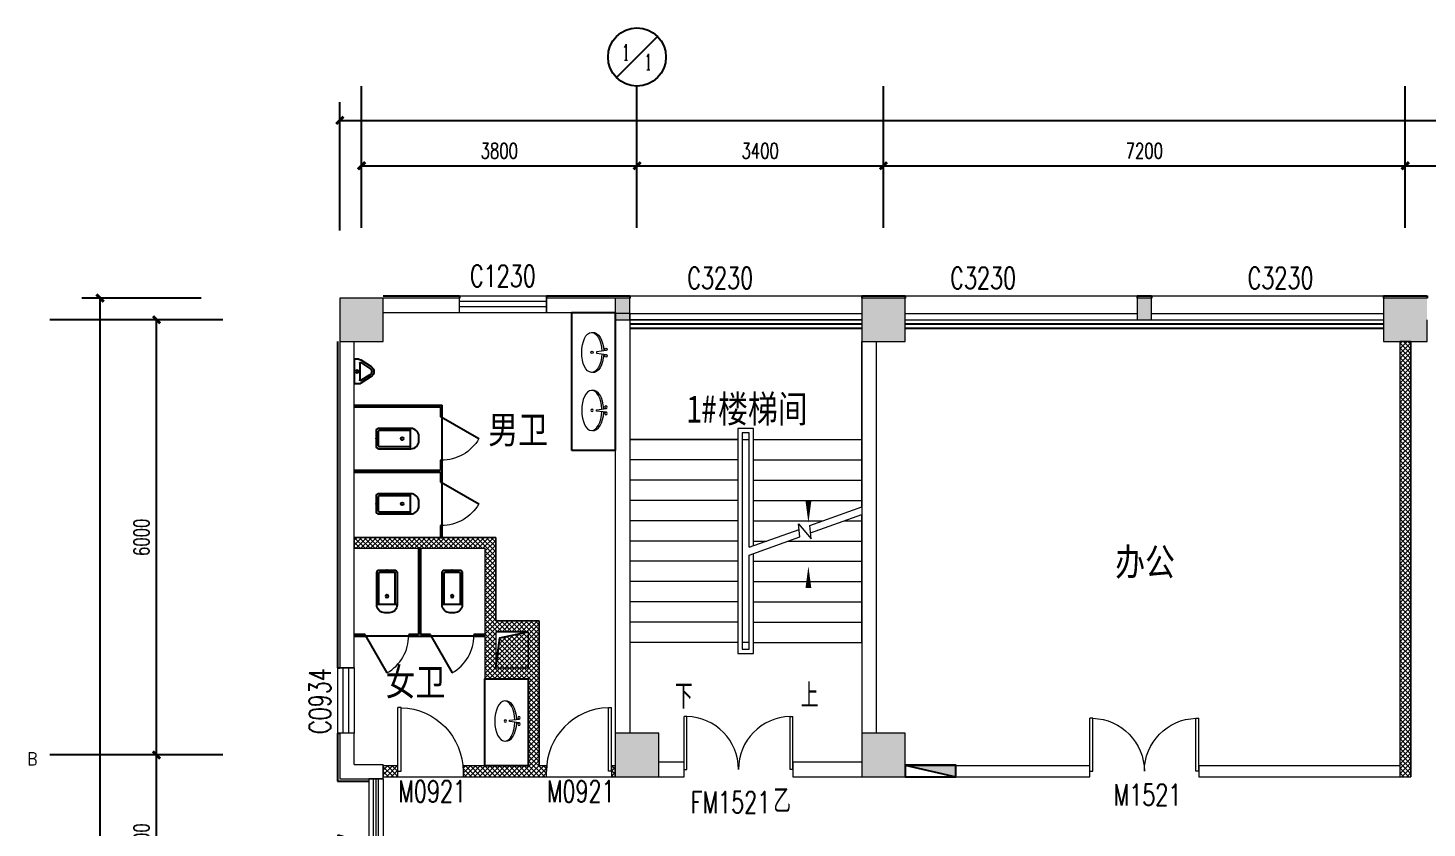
# Model space of a CAD drawing. Header units: millimetres. Extents: x 164760 to 3716174, y -1766400 to 11969.
# Drawn here: x 3476877 to 3496180, y -1562669 to -1551639 of the extents above; entities that cross this region are included whole.
import ezdxf
from ezdxf.enums import TextEntityAlignment as Align

# ---------------------------------------------------------------- set-up
doc = ezdxf.new("R2010")
doc.units = ezdxf.units.MM
doc.header["$LTSCALE"] = 1000
doc.layers.get('0').update_dxf_attribs({"color": 253, "linetype": 'CONTINUOUS'})
doc.layers.get('Defpoints').update_dxf_attribs({"color": 250, "linetype": 'CONTINUOUS', "lineweight": 0})
for name, color, linetype in [('3', 253, 'CONTINUOUS'), ('AXIS', 253, 'CONTINUOUS'), ('AXIS_TEXT', 253, 'CONTINUOUS'), ('DIM_SYMB', 253, 'CONTINUOUS'), ('LATRINE', 253, 'CONTINUOUS'), ('LVTRY', 253, 'CONTINUOUS'), ('PUB_TEXT', 253, 'CONTINUOUS'), ('SURFACE', 253, 'CONTINUOUS'), ('w-消火栓', 253, 'CONTINUOUS'), ('WINDOW_TEXT', 253, 'CONTINUOUS'), ('家具', 253, 'CONTINUOUS')]:
    doc.layers.add(name, color=color, linetype=linetype)
for name, color, linetype, lineweight in [('COLUMN', 253, 'CONTINUOUS', 0), ('FF-FIXT【洁具】', 253, 'CONTINUOUS', 0), ('PUB_HATCH', 253, 'CONTINUOUS', 0), ('RC-Modelling【天花造型】', 253, 'CONTINUOUS', 0), ('STAIR', 253, 'CONTINUOUS', 0), ('WALL', 253, 'CONTINUOUS', 0), ('Wall【墙体】', 253, 'CONTINUOUS', 0), ('WINDOW', 253, 'CONTINUOUS', 0)]:
    doc.layers.add(name, color=color, linetype=linetype, lineweight=lineweight)
doc.styles.add('_TCH_AXIS', font='COMPLEX', dxfattribs={"bigfont": 'GBCBIG'})
doc.styles.add('_TCH_DIM', font='SIMPLEX', dxfattribs={"bigfont": 'GBCBIG'})
doc.styles.add('_TCH_DIM_T3', font='SIMPLEX', dxfattribs={"width": 0.705882, "bigfont": 'GBCBIG'})
doc.styles.add('_TCH_WINDOW', font='SIMPLEX', dxfattribs={"bigfont": 'GBCBIG'})
doc.styles.get("Standard").update_dxf_attribs({"font": 'GBENOR', "bigfont": 'GBCBIG'})
doc.styles.add('宋体', font='', dxfattribs={"width": 0.7})
doc.styles.get('宋体').set_extended_font_data('SimSun')
doc.dimstyles.new('_TCH_ARCH&&100', dxfattribs={"dimtxt": 212.5, "dimasz": 100, "dimexe": 250, "dimexo": 300, "dimgap": 100, "dimtad": 1, "dimdec": 0, "dimzin": 0, "dimdsep": 46, "dimtxsty": '_TCH_DIM_T3', "dimblk": 'ARCHTICK', "dimcen": 0.09, "dimclrt": 7, "dimazin": 2, "dimtfac": 1, "dimtdec": 0, "dimtix": 1, "dimtmove": 2, "dimatfit": 3, "dimtolj": 1, "dimtzin": 0, "dimarcsym": 0})

# ---------------------------------------------------------------- blocks, each defined once
blk = doc.blocks.new('A$C4D690477')
at = {"layer": 'FF-FIXT【洁具】', "color": 252}
for p, q in [((344, 302), (205, 285)), ((205, 285), (205, 267)), ((205, 267), (344, 249))]:
    blk.add_line(p, q, dxfattribs=at)
at = {"layer": 'FF-FIXT【洁具】', "color": 251}
blk.add_circle((145, 277), 16, dxfattribs=at)
at = {"layer": 'FF-FIXT【洁具】', "color": 252}
for centre in [(335, 320), (335, 231)]:
    blk.add_circle(centre, 17.9, dxfattribs=at)
at = {"layer": 'FF-FIXT【洁具】', "color": 181, "extrusion": (0, 0, -1)}
for centre, ratio, start_param, end_param in [((139, 277), 0.5, 4.782885, 10.934222), ((158, 277), 0.531076, 3.076239, 4.638107), ((158, 277), 0.531076, 4.795815, 6.348539)]:
    blk.add_ellipse(centre, major_axis=(0, -277), ratio=ratio, start_param=start_param, end_param=end_param, dxfattribs=at)
blk = doc.blocks.new('$lvtry$00000007')
for p, q in [((-170, 0, 0), (170, 0, 0)), ((-170, -61, 0), (-170, 0, 0)), ((-162, -88, 0), (-69, -231, 0)), ((-124, -91, 0), (-43, -216, 0)), ((-116, -76, 0), (116, -76, 0)), ((43, -216, 0), (124, -91, 0)), ((69, -231, 0), (162, -88, 0)), ((170, -61, 0), (170, 0, 0))]:
    blk.add_line(p, q)
blk.add_circle((0, -38, 0), 17.7)
for centre, radius, start, end in [((-120, -61, 0), 50, 180, 213.0863), ((-116, -86, 0), 10, 90, 213.0863), ((116, -86, 0), 10, 326.9137, 90), ((120, -61, 0), 50, 326.9137, 0), ((0, -191, 0), 80, 210, 330), ((0, -191, 0), 50, 210, 330)]:
    blk.add_arc(centre, radius, start, end)
blk = doc.blocks.new('$QC001_5')
blk.add_line((-325, 200), (325, 0))
blk.add_lwpolyline([(325, 0), (325, 200), (-325, 200), (-325, 0)], close=True)
blk.add_solid([(-325, 200), (325, 200), (-325, 200), (325, 0)])
at = {"flags": 1}
for tag in ['UNIT', 'WHAT', 'SPEC']:
    blk.add_attdef(tag, (0, 0), '', height=0.001, dxfattribs=at)
blk = doc.blocks.new('$DorLib2D$00000001')
for p, q in [((0.45, 0.975), (0.5, 0.975)), ((0.45, 0), (0.45, 0.975)), ((0.5, 0), (0.5, 0.975)), ((0.5, 0), (0.45, 0))]:
    blk.add_line(p, q)
at = {"lineweight": 13}
blk.add_arc((0.475, 0), 0.975, 91.4693, 180, dxfattribs=at)
blk = doc.blocks.new('$lvtry$00000200')
for p, q in [((-140, -40, 0), (-140, -480, 0)), ((-110, -40, 0), (-110, -470, 0)), ((100, 0, 0), (-100, 0, 0)), ((100, -30, 0), (-100, -30, 0)), ((110, -470, 0), (110, -40, 0)), ((140, -480, 0), (140, -40, 0)), ((140, -470, 0), (-140, -470, 0)), ((-30, -590, 0), (30, -590, 0))]:
    blk.add_line(p, q)
blk.add_circle((0, -359, 0), 20)
for centre, radius, start, end in [((-100, -40, 0), 40, 90, 180), ((-100, -40, 0), 10, 90, 180), ((100, -40, 0), 40, 0, 90), ((100, -40, 0), 10, 0, 90), ((-30, -480, 0), 110, 180, 270), ((30, -480, 0), 110, 270, 0)]:
    blk.add_arc(centre, radius, start, end)
blk.add_point((0, 0))
blk = doc.blocks.new('$TCHSYS$APDOOR2D')
blk.add_line((0.5, 0), (0, 0.866))
at = {"lineweight": 13}
blk.add_arc((0.5, 0), 1, 120, 180, dxfattribs=at)
blk = doc.blocks.new('$DorLib2D$00000002')
for p, q in [((-0.5, 0), (-0.5, 0.4875)), ((-0.475, 0.4875), (-0.5, 0.4875)), ((-0.475, 0), (-0.475, 0.4875)), ((0.475, 0), (0.475, 0.4875)), ((0.475, 0.4875), (0.5, 0.4875)), ((0.5, 0), (0.5, 0.4875)), ((-0.5, 0), (-0.475, 0)), ((0.5, 0), (0.475, 0))]:
    blk.add_line(p, q)
at = {"lineweight": 13}
for centre, start, end in [((-0.4875, 0), 0, 88.53072), ((0.4875, 0), 91.46928, 180)]:
    blk.add_arc(centre, 0.4875, start, end, dxfattribs=at)
blk = doc.blocks.new('$TCHSYS$WIN2D')
for p, q in [((-0.5, 0.5), (0.5, 0.5)), ((-0.5, 0.5), (-0.5, -0.5)), ((0.5, 0.5), (0.5, -0.5)), ((0.5, 0.167), (-0.5, 0.167)), ((0.5, -0.167), (-0.5, -0.167)), ((-0.5, -0.5), (0.5, -0.5))]:
    blk.add_line(p, q)
blk = doc.blocks.new('$WINLIB2D$00000004')
for p, q in [((-0.5, 0.5), (0.5, 0.5)), ((-0.5, 0.5), (-0.5, -0.5)), ((0.5, -0.5), (0.5, 0.5)), ((-0.5, 0.2406), (0.5, 0.2406)), ((-0.5, -0.5), (0.5, -0.5))]:
    blk.add_line(p, q)
blk = doc.blocks.new('$WINLIB2D$00000005')
for p, q in [((-0.5, 0.5), (0.5, 0.5)), ((-0.5, 0.5), (-0.5, -0.5)), ((0.5, -0.5), (0.5, 0.5)), ((0.5, 0.167), (-0.5, 0.167)), ((0.5, 0), (-0.5, 0)), ((0.5, -0.167), (-0.5, -0.167)), ((-0.5, -0.5), (0.5, -0.5))]:
    blk.add_line(p, q)
blk = doc.blocks.new('海龙_0918165925')
at = {"layer": 'PUB_HATCH'}
for points in [[(-43300, -300), (-43100, -300), (-43100, 0), (-43300, 0)], [(-47100, -600), (-46500, -600), (-46500, 0), (-47100, 0)], [(-39900, -600), (-39300, -600), (-39300, 0), (-39900, 0)], [(-36100, -300), (-35900, -300), (-35900, 0), (-36100, 0)], [(-32700, -600), (-32100, -600), (-32100, 0), (-32700, 0)], [(-43300, -6600), (-42700, -6600), (-42700, -6000), (-43300, -6000)], [(-39900, -6600), (-39300, -6600), (-39300, -6000), (-39900, -6000)]]:
    blk.add_hatch(color=256, dxfattribs=at).paths.add_polyline_path(points)
at = {"layer": 'COLUMN'}
for p, q in [((-46500, 0), (-47100, 0)), ((-47100, 0), (-47100, -600)), ((-46500, -600), (-46500, 0)), ((-39300, 0), (-39900, 0)), ((-32100, 0), (-32700, 0)), ((-39900, -300), (-39900, -600)), ((-39300, -600), (-39300, -300)), ((-32700, -300), (-32700, -600)), ((-32100, -600), (-32100, -300)), ((-47100, -600), (-46500, -600)), ((-39900, -600), (-39300, -600)), ((-32700, -600), (-32100, -600)), ((-42700, -6000), (-43300, -6000)), ((-43300, -6000), (-43300, -6600)), ((-42700, -6600), (-42700, -6000)), ((-39300, -6000), (-39900, -6000)), ((-39900, -6000), (-39900, -6600)), ((-39300, -6600), (-39300, -6000)), ((-43300, -6600), (-42700, -6600)), ((-39900, -6600), (-39300, -6600))]:
    blk.add_line(p, q, dxfattribs=at)
blk = doc.blocks.new('_ArchTick')
at = {"color": 2, "linetype": 'ByBlock', "const_width": 0.4}
blk.add_lwpolyline([(-0.5, -0.5), (0.5, 0.5)], dxfattribs=at)
blk = doc.blocks.new('*D608')
at = {"layer": 'AXIS', "color": 0, "lineweight": -2, "transparency": 16777216}
for p, q in [((3495880, -1554394), (3495880, -1553288)), ((3503080, -1554394), (3503080, -1553288)), ((3495880, -1553538), (3503080, -1553538))]:
    blk.add_line(p, q, dxfattribs=at)
at = {"layer": 'Defpoints', "color": 0, "transparency": 16777216}
for p in [(3503080, -1553538), (3495880, -1554694), (3503080, -1554694)]:
    blk.add_point(p, dxfattribs=at)
at = {"layer": 'AXIS', "color": 0, "lineweight": -2, "transparency": 16777216, "xscale": 100, "yscale": 100, "zscale": 100, "rotation": 180}
blk.add_blockref('_ArchTick', (3495880, -1553538), dxfattribs=at)
at = {"layer": 'AXIS', "color": 0, "lineweight": -2, "transparency": 16777216, "xscale": 100, "yscale": 100, "zscale": 100}
blk.add_blockref('_ArchTick', (3503080, -1553538), dxfattribs=at)
at = {"layer": 'AXIS', "color": 7, "transparency": 16777216, "insert": (3499480, -1553332), "char_height": 212.5, "attachment_point": 5, "style": '_TCH_DIM_T3'}
blk.add_mtext('\\A1;7200', dxfattribs=at)
blk = doc.blocks.new('*D609')
at = {"layer": 'AXIS', "color": 0, "lineweight": -2, "transparency": 16777216}
for p, q in [((3488680, -1554394), (3488680, -1553288)), ((3495880, -1554394), (3495880, -1553288)), ((3488680, -1553538), (3495880, -1553538))]:
    blk.add_line(p, q, dxfattribs=at)
at = {"layer": 'Defpoints', "color": 0, "transparency": 16777216}
for p in [(3495880, -1553538), (3488680, -1554694), (3495880, -1554694)]:
    blk.add_point(p, dxfattribs=at)
at = {"layer": 'AXIS', "color": 0, "lineweight": -2, "transparency": 16777216, "xscale": 100, "yscale": 100, "zscale": 100, "rotation": 180}
blk.add_blockref('_ArchTick', (3488680, -1553538), dxfattribs=at)
at = {"layer": 'AXIS', "color": 0, "lineweight": -2, "transparency": 16777216, "xscale": 100, "yscale": 100, "zscale": 100}
blk.add_blockref('_ArchTick', (3495880, -1553538), dxfattribs=at)
at = {"layer": 'AXIS', "color": 7, "transparency": 16777216, "insert": (3492280, -1553332), "char_height": 212.5, "attachment_point": 5, "style": '_TCH_DIM_T3'}
blk.add_mtext('\\A1;7200', dxfattribs=at)
blk = doc.blocks.new('*D610')
at = {"layer": 'AXIS', "color": 0, "lineweight": -2, "transparency": 16777216}
for p, q in [((3485280, -1554394), (3485280, -1553288)), ((3488680, -1554394), (3488680, -1553288)), ((3485280, -1553538), (3488680, -1553538))]:
    blk.add_line(p, q, dxfattribs=at)
at = {"layer": 'Defpoints', "color": 0, "transparency": 16777216}
for p in [(3488680, -1553538), (3485280, -1554694), (3488680, -1554694)]:
    blk.add_point(p, dxfattribs=at)
at = {"layer": 'AXIS', "color": 0, "lineweight": -2, "transparency": 16777216, "xscale": 100, "yscale": 100, "zscale": 100, "rotation": 180}
blk.add_blockref('_ArchTick', (3485280, -1553538), dxfattribs=at)
at = {"layer": 'AXIS', "color": 0, "lineweight": -2, "transparency": 16777216, "xscale": 100, "yscale": 100, "zscale": 100}
blk.add_blockref('_ArchTick', (3488680, -1553538), dxfattribs=at)
at = {"layer": 'AXIS', "color": 7, "transparency": 16777216, "insert": (3486980, -1553332), "char_height": 212.5, "attachment_point": 5, "style": '_TCH_DIM_T3'}
blk.add_mtext('\\A1;3400', dxfattribs=at)
blk = doc.blocks.new('*D617')
at = {"layer": 'AXIS', "color": 0, "lineweight": -2, "transparency": 16777216}
for p, q in [((3481480, -1554394), (3481480, -1553288)), ((3485280, -1554394), (3485280, -1553288)), ((3481480, -1553538), (3485280, -1553538))]:
    blk.add_line(p, q, dxfattribs=at)
at = {"layer": 'Defpoints', "color": 0, "transparency": 16777216}
for p in [(3485280, -1553538), (3481480, -1554694), (3485280, -1554694)]:
    blk.add_point(p, dxfattribs=at)
at = {"layer": 'AXIS', "color": 0, "lineweight": -2, "transparency": 16777216, "xscale": 100, "yscale": 100, "zscale": 100, "rotation": 180}
blk.add_blockref('_ArchTick', (3481480, -1553538), dxfattribs=at)
at = {"layer": 'AXIS', "color": 0, "lineweight": -2, "transparency": 16777216, "xscale": 100, "yscale": 100, "zscale": 100}
blk.add_blockref('_ArchTick', (3485280, -1553538), dxfattribs=at)
at = {"layer": 'AXIS', "color": 7, "transparency": 16777216, "insert": (3483380, -1553332), "char_height": 212.5, "attachment_point": 5, "style": '_TCH_DIM_T3'}
blk.add_mtext('\\A1;3800', dxfattribs=at)
blk = doc.blocks.new('*D618')
at = {"layer": 'AXIS', "color": 0, "lineweight": -2, "transparency": 16777216}
for p, q in [((3479267, -1555362), (3477622, -1555362)), ((3477872, -1571862), (3477872, -1555362)), ((3479267, -1571862), (3477622, -1571862))]:
    blk.add_line(p, q, dxfattribs=at)
at = {"layer": 'Defpoints', "color": 0, "transparency": 16777216}
for p in [(3477872, -1555362), (3479567, -1555362), (3479567, -1571862)]:
    blk.add_point(p, dxfattribs=at)
at = {"layer": 'AXIS', "color": 0, "lineweight": -2, "transparency": 16777216, "xscale": 100, "yscale": 100, "zscale": 100}
for p, rotation in [((3477872, -1555362), 90), ((3477872, -1571862), 270)]:
    blk.add_blockref('_ArchTick', p, dxfattribs=dict(at, rotation=rotation))
at = {"layer": 'AXIS', "color": 7, "transparency": 16777216, "insert": (3477666, -1563612), "char_height": 212.5, "attachment_point": 5, "rotation": 90, "style": '_TCH_DIM_T3'}
blk.add_mtext('\\A1;16500', dxfattribs=at)
blk = doc.blocks.new('*D623')
at = {"layer": 'AXIS', "color": 0, "lineweight": -2, "transparency": 16777216}
for p, q in [((3481180, -1554433), (3481180, -1552663)), ((3575380, -1554433), (3575380, -1552663)), ((3481180, -1552913), (3575380, -1552913))]:
    blk.add_line(p, q, dxfattribs=at)
at = {"layer": 'Defpoints', "color": 0, "transparency": 16777216}
for p in [(3575380, -1552913), (3481180, -1554733), (3575380, -1554733)]:
    blk.add_point(p, dxfattribs=at)
at = {"layer": 'AXIS', "color": 0, "lineweight": -2, "transparency": 16777216, "xscale": 100, "yscale": 100, "zscale": 100, "rotation": 180}
blk.add_blockref('_ArchTick', (3481180, -1552913), dxfattribs=at)
at = {"layer": 'AXIS', "color": 0, "lineweight": -2, "transparency": 16777216, "xscale": 100, "yscale": 100, "zscale": 100}
blk.add_blockref('_ArchTick', (3575380, -1552913), dxfattribs=at)
at = {"layer": 'AXIS', "color": 7, "transparency": 16777216, "insert": (3528280, -1552707), "char_height": 212.5, "attachment_point": 5, "style": '_TCH_DIM_T3'}
blk.add_mtext('\\A1;94200', dxfattribs=at)
blk = doc.blocks.new('*D625')
at = {"layer": 'AXIS', "color": 0, "lineweight": -2, "transparency": 16777216}
for p, q in [((3479337, -1561662), (3478401, -1561662)), ((3478651, -1564062), (3478651, -1561662)), ((3479337, -1564062), (3478401, -1564062))]:
    blk.add_line(p, q, dxfattribs=at)
at = {"layer": 'Defpoints', "color": 0, "transparency": 16777216}
for p in [(3478651, -1561662), (3479637, -1561662), (3479637, -1564062)]:
    blk.add_point(p, dxfattribs=at)
at = {"layer": 'AXIS', "color": 0, "lineweight": -2, "transparency": 16777216, "xscale": 100, "yscale": 100, "zscale": 100}
for p, rotation in [((3478651, -1561662), 90), ((3478651, -1564062), 270)]:
    blk.add_blockref('_ArchTick', p, dxfattribs=dict(at, rotation=rotation))
at = {"layer": 'AXIS', "color": 7, "transparency": 16777216, "insert": (3478444, -1562862), "char_height": 212.5, "attachment_point": 5, "rotation": 90, "style": '_TCH_DIM_T3'}
blk.add_mtext('\\A1;2400', dxfattribs=at)
blk = doc.blocks.new('*D626')
at = {"layer": 'AXIS', "color": 0, "lineweight": -2, "transparency": 16777216}
for p, q in [((3479337, -1555662), (3478401, -1555662)), ((3478651, -1561662), (3478651, -1555662)), ((3479337, -1561662), (3478401, -1561662))]:
    blk.add_line(p, q, dxfattribs=at)
at = {"layer": 'Defpoints', "color": 0, "transparency": 16777216}
for p in [(3478651, -1555662), (3479637, -1555662), (3479637, -1561662)]:
    blk.add_point(p, dxfattribs=at)
at = {"layer": 'AXIS', "color": 0, "lineweight": -2, "transparency": 16777216, "xscale": 100, "yscale": 100, "zscale": 100}
for p, rotation in [((3478651, -1555662), 90), ((3478651, -1561662), 270)]:
    blk.add_blockref('_ArchTick', p, dxfattribs=dict(at, rotation=rotation))
at = {"layer": 'AXIS', "color": 7, "transparency": 16777216, "insert": (3478444, -1558662), "char_height": 212.5, "attachment_point": 5, "rotation": 90, "style": '_TCH_DIM_T3'}
blk.add_mtext('\\A1;6000', dxfattribs=at)
blk = doc.blocks.new('海龙_0926164331')
at = {"layer": 'AXIS'}
for p, q in [((-43253.2, -682.8), (-42687.5, -117.2)), ((-46770.3, -2397.2), (-46770.3, -800)), ((-42970.3, -2397.2), (-42970.3, -800)), ((-39570.3, -2397.2), (-39570.3, -800)), ((-32370.3, -2397.2), (-32370.3, -800)), ((-48683.1, -4023.1), (-51071.8, -4023.1)), ((-48683.1, -10023.1), (-51071.8, -10023.1))]:
    blk.add_line(p, q, dxfattribs=at)
blk.add_circle((-42970.3, -400), 400, dxfattribs=at)
at = {"layer": 'AXIS_TEXT', "color": 7, "style": '_TCH_AXIS'}
for s, height, p, p2 in [('1', 218.6, (-43169.6, -443.7), (-43075.9, -443.7)), ('1', 218.6, (-42864.8, -574.9), (-42771.1, -574.9)), ('B', 177.8, (-51385.9, -10165.3), (-51242, -10165.3))]:
    blk.add_text(s, height=height, dxfattribs=at).set_placement(p, p2, align=Align.FIT)
at = {"layer": 'AXIS'}
for p1, p2, distance, picture, middle in [((-47070.3, -3094), (47129.7, -3094), 1819.8, '*D623', (29.7, -1067.9)), ((-46770.3, -3054.5), (-42970.3, -3054.5), 1155.3, '*D617', (-44870.3, -1693)), ((-42970.3, -3054.5), (-39570.3, -3054.5), 1155.3, '*D610', (-41270.3, -1693)), ((-39570.3, -3054.5), (-32370.3, -3054.5), 1155.3, '*D609', (-35970.3, -1693)), ((-32370.3, -3054.5), (-25170.3, -3054.5), 1155.3, '*D608', (-28770.3, -1693)), ((-48683.1, -20223.1), (-48683.1, -3723.1), 1695.5, '*D618', (-50584.8, -11973.1)), ((-48613.5, -10023.1), (-48613.5, -4023.1), 986.2, '*D626', (-49805.9, -7023.1)), ((-48613.5, -12423.1), (-48613.5, -10023.1), 986.2, '*D625', (-49805.9, -11223.1))]:
    dim = blk.add_aligned_dim(p1=p1, p2=p2, distance=distance, dimstyle='_TCH_ARCH&&100', dxfattribs=at)
    dim.commit()
    dim.dimension.update_dxf_attribs({"geometry": picture, "text_midpoint": middle, "insert": (-3528250.3, 1551639)})

msp = doc.modelspace()

# ---------------------------------------------------------------- hatches: boundary and pattern name
at = {"layer": 'RC-Modelling【天花造型】'}
h = msp.add_hatch(dxfattribs=at)
h.set_pattern_fill('ANSI37', color=1, scale=15)
h.set_pattern_definition([(45, (3880661.28, -1406196.814), (-33.6759605, 33.6759605), []), (135, (3880661.28, -1406196.814), (-33.6759605, -33.6759605), [])])
h.paths.add_polyline_path([(3536251.4, -1564212.1), (3537751.4, -1564212.1), (3537751.4, -1564362.1), (3536251.4, -1564362.1)])
h.paths.add_polyline_path([(3527313.1, -1564362.1), (3525813.1, -1564362.1), (3525813.1, -1564212.1), (3527313.1, -1564212.1)])
h.paths.add_polyline_path([(3522005.6, -1564362.1), (3523505.6, -1564362.1), (3523505.6, -1564212.1), (3522005.6, -1564212.1)])
h.paths.add_polyline_path([(3513209.8, -1564212.1), (3514630, -1564212.1), (3514630, -1564362.1), (3513209.8, -1564362.1)])
h.paths.add_polyline_path([(3507430, -1564212.1), (3508868.3, -1564212.1), (3508868.3, -1564362.1), (3507430, -1564362.1)])
h.paths.add_polyline_path([(3497128.2, -1564362.1), (3498628.2, -1564362.1), (3498628.2, -1564212.1), (3497128.2, -1564212.1)])
h.paths.add_polyline_path([(3493755, -1564362.1), (3495580, -1564362.1), (3495580, -1564212.1), (3493755, -1564212.1)])
h.paths.add_polyline_path([(3481780, -1564212.1), (3483743.5, -1564212.1), (3483743.5, -1564362.1), (3481780, -1564362.1)])
h.paths.add_polyline_path([(3484980, -1561812.1), (3484930, -1561812.1), (3484930, -1561962.1), (3484980, -1561962.1)])
h.paths.add_polyline_path([(3484030, -1561812.1), (3483930.5, -1561812.1), (3483930.5, -1560537.1), (3483930.5, -1559812.1), (3483330.5, -1559812.1), (3483330.5, -1558662.1), (3481380, -1558662.1), (3481380, -1558812.1), (3483180.5, -1558812.1), (3483180.5, -1559887.1), (3483180.5, -1560012.1), (3483180.5, -1560612.1), (3483780.5, -1560612.1), (3483780.5, -1561812.1), (3482880.5, -1561812.1), (3482880.5, -1561962.1), (3483855.5, -1561962.1), (3484030, -1561962.1)])
h.paths.add_polyline_path([(3483387.4, -1560047.7), (3483780.5, -1559962.1), (3483330.5, -1559962.1), (3483330.5, -1560012.1), (3483330.5, -1560462.1)], flags=16)
h.paths.add_polyline_path([(3481980.5, -1561812.1), (3481780, -1561812.1), (3481780, -1561962.1), (3481980.5, -1561962.1)], flags=17)
h.paths.add_polyline_path([(3495955, -1555962.1), (3495805, -1555962.1), (3495805, -1561962.1), (3495955, -1561962.1)])
h.paths.add_polyline_path([(3513780, -1561812.1), (3513730, -1561812.1), (3513730, -1561887.1), (3513730, -1561962.1), (3513780, -1561962.1)])
h.paths.add_polyline_path([(3512680.5, -1560537.1), (3512680.2, -1559812.1), (3512080.5, -1559812.1), (3512080.5, -1558662.1), (3510130, -1558662.1), (3510130, -1558812.1), (3511930.5, -1558812.1), (3511930.5, -1559887.1), (3511930.5, -1560012.1), (3511930.5, -1560612.1), (3512530.5, -1560612.1), (3512530.5, -1561812.1), (3511679.5, -1561812.1), (3511679.5, -1561962.1), (3512605.5, -1561962.1), (3512830, -1561962.1), (3512830, -1561812.1), (3512680.5, -1561812.1)])
h.paths.add_polyline_path([(3512530.2, -1560462.1), (3512080.2, -1560462.1), (3512080.5, -1560460.3), (3512080.5, -1560012.1), (3512080.5, -1559962.1), (3512530.2, -1559962.1)], flags=16)
h.paths.add_polyline_path([(3510779.5, -1561812.1), (3510130, -1561812.1), (3510130, -1561962.1), (3510130, -1561962.1), (3510779.5, -1561962.1)])
h.paths.add_polyline_path([(3510130, -1563612.4), (3510055, -1563612.4), (3509980, -1563612.4), (3509980, -1563762.1), (3510130, -1563762.1)])
h.paths.add_polyline_path([(3510130, -1561962.1), (3509980, -1561962.1), (3509980, -1562112.4), (3510055, -1562112.4), (3510130, -1562112.4)])
h.paths.add_polyline_path([(3517938.6, -1561812.1), (3519036.8, -1561812.1), (3519036.8, -1561962.1), (3517938.6, -1561962.1)])
h.paths.add_polyline_path([(3524755, -1555962.1), (3524605, -1555962.1), (3524605, -1561962.1), (3524755, -1561962.1)])
h.paths.add_polyline_path([(3546205, -1561812.1), (3543430, -1561812.1), (3543430, -1561962.1), (3546205, -1561962.1)])
h.paths.add_polyline_path([(3541930, -1561812.1), (3539155, -1561812.1), (3539155, -1555962.1), (3539005, -1555962.1), (3539005, -1561812.1), (3538405, -1561812.1), (3538405, -1561962.1), (3539080, -1561962.1), (3541930, -1561962.1)])
h.paths.add_polyline_path([(3535555, -1563762.1), (3535405, -1563762.1), (3535405, -1564212.1), (3535555, -1564212.1)])
h.paths.add_polyline_path([(3535555, -1561962.1), (3536905, -1561962.1), (3536905, -1561812.1), (3535480, -1561812.1), (3534280, -1561812.1), (3534280, -1561962.1), (3535405, -1561962.1), (3535405, -1562262.1), (3535555, -1562262.1)])
h.paths.add_polyline_path([(3535405, -1564362.1), (3535405, -1571562.1), (3535555, -1571562.1), (3535555, -1564362.1)])
h.paths.add_polyline_path([(3517405, -1564362.1), (3517405, -1571262.1), (3517555, -1571262.1), (3517555, -1564362.1)])
h.paths.add_polyline_path([(3503005, -1564362.1), (3503005, -1571262.1), (3503155, -1571262.1), (3503155, -1564362.1)])
h.paths.add_polyline_path([(3488605, -1564362.1), (3488605, -1571262.1), (3488755, -1571262.1), (3488755, -1564362.1)])

# ---------------------------------------------------------------- linework, layer by layer
at = {"layer": '3'}
for p, q in [((3488380, -1555722.1), (3485180, -1555722.1)), ((3495580, -1555722.1), (3488980, -1555722.1)), ((3488380, -1555782.1), (3485180, -1555782.1)), ((3495580, -1555782.1), (3488980, -1555782.1))]:
    msp.add_line(p, q, dxfattribs=at)
msp.add_lwpolyline([(3483330.5, -1560462.1), (3483387.4, -1560047.7), (3483780.5, -1559962.1)], dxfattribs=at)
at = {"layer": 'DIM_SYMB'}
for points in [[(3485900, -1560573.7, 0, 0, 0), (3485900, -1556452.1, 0, 0, 0), (3487645, -1556452.1, 0, 0, 0), (3487645, -1558462.1, 0, 80, 0), (3487645, -1558162.1, 0, 0, 0)], [(3487645, -1560561.8, 0, 0, 0), (3487645, -1559058.7, 0, 80, 0), (3487645, -1559358.7, 0, 0, 0)]]:
    msp.add_lwpolyline(points, format="xyseb", dxfattribs=at)
at = {"layer": 'LATRINE'}
for p, q in [((3481380, -1556837.1), (3482592.5, -1556837.1)), ((3481380, -1556837.1), (3481380, -1556862.1)), ((3481380, -1556862.1), (3482567.5, -1556862.1)), ((3482567.5, -1556862.1), (3482567.5, -1556999.6)), ((3482592.5, -1556999.6), (3482592.5, -1556837.1)), ((3482567.5, -1556999.6), (3482592.5, -1556999.6)), ((3482592.5, -1557599.6, 400), (3482592.5, -1556999.6, 400)), ((3482592.5, -1557599.6), (3482567.5, -1557599.6)), ((3482567.5, -1557599.6), (3482567.5, -1557737.1)), ((3482592.5, -1557749.6), (3482592.5, -1557599.6)), ((3481380, -1557737.1), (3482567.5, -1557737.1)), ((3481380, -1557737.1), (3481380, -1557762.1)), ((3481380, -1557762.1), (3482567.5, -1557762.1)), ((3482567.5, -1557762.1), (3482567.5, -1557899.6)), ((3482567.5, -1557899.6), (3482592.5, -1557899.6)), ((3482592.5, -1557899.6), (3482592.5, -1557749.6)), ((3482592.5, -1558499.6, 400), (3482592.5, -1557899.6, 400)), ((3482592.5, -1558499.6), (3482567.5, -1558499.6)), ((3482567.5, -1558499.6), (3482567.5, -1558662.1)), ((3482567.5, -1558662.1), (3482592.5, -1558662.1)), ((3482592.5, -1558662.1), (3482592.5, -1558499.6)), ((3482267.5, -1558812.1), (3482267.5, -1559999.6)), ((3482292.5, -1558812.1), (3482267.5, -1558812.1)), ((3482292.5, -1558812.1), (3482292.5, -1559999.6)), ((3481530, -1559999.6), (3481380, -1559999.6)), ((3481380, -1559999.6), (3481380, -1560024.6)), ((3481380, -1560024.6), (3481530, -1560024.6)), ((3481530, -1560024.6), (3481530, -1559999.6)), ((3482130, -1560024.6, 400), (3481530, -1560024.6, 400)), ((3482267.5, -1559999.6), (3482130, -1559999.6)), ((3482130, -1559999.6), (3482130, -1560024.6)), ((3482130, -1560024.6), (3482280, -1560024.6)), ((3482280, -1560024.6), (3482430, -1560024.6)), ((3482430, -1559999.6), (3482292.5, -1559999.6)), ((3482430, -1560024.6), (3482430, -1559999.6)), ((3483030, -1560024.6, 400), (3482430, -1560024.6, 400)), ((3483180.5, -1559999.6), (3483030, -1559999.6)), ((3483030, -1559999.6), (3483030, -1560024.6)), ((3483030, -1560024.6), (3483180.5, -1560024.6))]:
    msp.add_line(p, q, dxfattribs=at)
for points in [[(3484380, -1557462.1), (3484380, -1555562.1), (3484980, -1555562.1), (3484980, -1557462.1)], [(3483180.5, -1561812.1), (3483180.5, -1560612.1), (3483780.5, -1560612.1), (3483780.5, -1561812.1)]]:
    msp.add_lwpolyline(points, close=True, dxfattribs=at)
at = {"layer": 'RC-Modelling【天花造型】'}
for points in [[(3495955, -1555962.1), (3495805, -1555962.1), (3495805, -1561962.1), (3495955, -1561962.1)], [(3484030, -1561812.1), (3483930.5, -1561812.1), (3483930.5, -1560537.1), (3483930.5, -1559812.1), (3483330.5, -1559812.1), (3483330.5, -1558662.1), (3481380, -1558662.1), (3481380, -1558812.1), (3483180.5, -1558812.1), (3483180.5, -1559887.1), (3483180.5, -1560012.1), (3483180.5, -1560612.1), (3483780.5, -1560612.1), (3483780.5, -1561812.1), (3482880.5, -1561812.1), (3482880.5, -1561962.1), (3483855.5, -1561962.1), (3484030, -1561962.1)], [(3483387.4, -1560047.7), (3483780.5, -1559962.1), (3483330.5, -1559962.1), (3483330.5, -1560012.1), (3483330.5, -1560462.1)], [(3481980.5, -1561812.1), (3481780, -1561812.1), (3481780, -1561962.1), (3481980.5, -1561962.1)], [(3484980, -1561812.1), (3484930, -1561812.1), (3484930, -1561962.1), (3484980, -1561962.1)]]:
    msp.add_lwpolyline(points, close=True, dxfattribs=at)
at = {"layer": 'STAIR'}
for p, q in [((3488380, -1555662.1), (3485180, -1555662.1)), ((3485180, -1555662.1), (3485180, -1557312.1)), ((3488380, -1557312.1), (3488380, -1555962.1)), ((3485180, -1557312.1), (3485180, -1560112.1)), ((3486670.5, -1557312.1), (3485180, -1557312.1)), ((3485180, -1557312.1), (3486670.5, -1557312.1)), ((3486889.5, -1557162.1), (3486670.5, -1557162.1)), ((3486670.5, -1557162.1), (3486670.5, -1560262.1)), ((3486829.5, -1557222.1), (3486730.5, -1557222.1)), ((3486730.5, -1557222.1), (3486730.5, -1560202.1)), ((3486730.5, -1557312.1), (3486730.5, -1560112.1)), ((3486730.5, -1557312.1), (3486829.5, -1557312.1)), ((3486829.5, -1558799), (3486829.5, -1557222.1)), ((3486829.5, -1558799), (3486829.5, -1557312.1)), ((3486889.5, -1558777.3), (3486889.5, -1557162.1)), ((3486889.5, -1557312.1), (3488380, -1557312.1)), ((3486889.5, -1557312.1), (3488380, -1557312.1)), ((3488380, -1558239), (3488380, -1557312.1)), ((3486670.5, -1557592.1), (3485180, -1557592.1)), ((3486889.5, -1557592.1), (3488380, -1557592.1)), ((3486670.5, -1557872.1), (3485180, -1557872.1)), ((3486889.5, -1557872.1), (3488380, -1557872.1)), ((3486670.5, -1558152.1), (3485180, -1558152.1)), ((3486889.5, -1558152.1), (3488380, -1558152.1)), ((3487666.1, -1558496.8), (3488380, -1558239)), ((3486670.5, -1558432.1), (3485180, -1558432.1)), ((3486889.5, -1558432.1), (3487845.1, -1558432.1)), ((3487524.6, -1558654.2), (3487509.5, -1558476.4)), ((3487509.5, -1558476.4), (3487681.9, -1558682.9)), ((3487674.8, -1558600), (3488380, -1558345.3)), ((3488139.5, -1558432.1), (3488380, -1558432.1)), ((3488380, -1560112.1), (3488380, -1558345.3)), ((3486829.5, -1558799), (3487515.8, -1558551.1)), ((3486829.5, -1558905.3), (3487524.6, -1558654.2)), ((3487681.9, -1558682.9), (3487666.1, -1558496.8)), ((3486670.5, -1558712.1), (3485180, -1558712.1)), ((3486889.5, -1558712.1), (3487069.9, -1558712.1)), ((3487364.3, -1558712.1), (3488380, -1558712.1)), ((3486670.5, -1558992.1), (3485180, -1558992.1)), ((3486829.5, -1560112.1), (3486829.5, -1558905.3)), ((3486829.5, -1560202.1), (3486829.5, -1558905.3)), ((3486889.5, -1560262.1), (3486889.5, -1558883.6)), ((3486889.5, -1558992.1), (3488380, -1558992.1)), ((3486670.5, -1559272.1), (3485180, -1559272.1)), ((3486889.5, -1559272.1), (3488380, -1559272.1)), ((3486670.5, -1559552.1), (3485180, -1559552.1)), ((3486889.5, -1559552.1), (3488380, -1559552.1)), ((3486670.5, -1559832.1), (3485180, -1559832.1)), ((3486889.5, -1559832.1), (3488380, -1559832.1)), ((3486670.5, -1560112.1), (3485180, -1560112.1)), ((3486829.5, -1560112.1), (3486730.5, -1560112.1)), ((3486730.5, -1560202.1), (3486829.5, -1560202.1)), ((3486889.5, -1560112.1), (3488380, -1560112.1)), ((3486670.5, -1560262.1), (3486889.5, -1560262.1))]:
    msp.add_line(p, q, dxfattribs=at)
at = {"layer": 'SURFACE'}
for p, q in [((3481780, -1555332.1), (3482830, -1555332.1)), ((3482830, -1555332.1), (3482830, -1555362.1)), ((3484030, -1555332.1), (3484030, -1555362.1)), ((3484030, -1555332.1), (3484980, -1555332.1)), ((3484980, -1555332.1), (3485180, -1555332.1)), ((3485180, -1555332.1), (3485180, -1555362.1)), ((3488380, -1555332.1), (3488380, -1555362.1)), ((3488380, -1555332.1), (3488680, -1555332.1)), ((3488680, -1555332.1), (3488980, -1555332.1)), ((3488980, -1555332.1), (3488980, -1555362.1)), ((3492180, -1555332.1), (3492180, -1555362.1)), ((3492180, -1555332.1), (3492380, -1555332.1)), ((3492380, -1555332.1), (3492380, -1555362.1)), ((3495580, -1555332.1), (3495580, -1555362.1)), ((3495580, -1555332.1), (3495880, -1555332.1)), ((3495880, -1555332.1), (3496180, -1555332.1)), ((3496180, -1555332.1), (3496180, -1555362.1)), ((3481150, -1555962.1), (3481150, -1560462.1)), ((3481150, -1560462.1), (3481180, -1560462.1)), ((3481150, -1561362.1), (3481180, -1561362.1)), ((3481150, -1561362.1), (3481150, -1562022.1)), ((3481150, -1562022.1), (3481580, -1562022.1))]:
    msp.add_line(p, q, dxfattribs=at)
at = {"layer": 'WALL'}
for p, q in [((3482830, -1555362.1), (3481780, -1555362.1)), ((3482830, -1555562.1), (3482830, -1555362.1)), ((3484980, -1555362.1), (3484030, -1555362.1)), ((3484030, -1555362.1), (3484030, -1555562.1)), ((3485180, -1555362.1), (3484980, -1555362.1)), ((3484980, -1555362.1), (3484980, -1555662.1)), ((3485180, -1555662.1), (3485180, -1555362.1)), ((3492380, -1555362.1), (3492180, -1555362.1)), ((3492180, -1555362.1), (3492180, -1555662.1)), ((3492380, -1555662.1), (3492380, -1555362.1)), ((3481780, -1555562.1), (3482830, -1555562.1)), ((3484030, -1555562.1), (3484980, -1555562.1)), ((3484980, -1555574.6), (3484980, -1561362.1)), ((3485180, -1555574.6), (3484980, -1555574.6)), ((3485180, -1555574.6), (3485180, -1561362.1)), ((3484980, -1555662.1), (3485180, -1555662.1)), ((3492180, -1555662.1), (3492380, -1555662.1)), ((3481180, -1555962.1), (3481180, -1560462.1)), ((3481380, -1560462.1), (3481380, -1555962.1)), ((3488380, -1555962.1), (3488380, -1561362.1)), ((3488580, -1555962.1), (3488580, -1561362.1)), ((3481180, -1560462.1), (3481380, -1560462.1)), ((3481380, -1561362.1), (3481180, -1561362.1)), ((3481180, -1561362.1), (3481180, -1561992.1)), ((3481380, -1561792.1), (3481380, -1561362.1)), ((3485930, -1561762.1), (3485580, -1561762.1)), ((3485930, -1561962.1), (3485930, -1561762.1)), ((3488380, -1561762.1), (3487430, -1561762.1)), ((3487430, -1561762.1), (3487430, -1561962.1)), ((3481380, -1561792.1), (3481780, -1561792.1)), ((3481780, -1561992.1), (3481780, -1561792.1)), ((3481180, -1561992.1), (3481580, -1561992.1)), ((3481580, -1561992.1), (3481780, -1561992.1)), ((3485580, -1561962.1), (3485930, -1561962.1)), ((3487430, -1561962.1), (3488380, -1561962.1))]:
    msp.add_line(p, q, dxfattribs=at)
at = {"layer": 'Wall【墙体】', "color": 6}
for p, q in [((3495805, -1555962.1), (3495805, -1561962.1)), ((3495955, -1555962.1), (3495955, -1561962.1)), ((3481380, -1558662.1), (3483330.5, -1558662.1)), ((3481380, -1558662.1), (3481380, -1558812.1)), ((3483330.5, -1558662.1), (3483330.5, -1559812.1)), ((3481380, -1558812.1), (3483180.5, -1558812.1)), ((3483180.5, -1558812.1), (3483180.5, -1559887.1)), ((3483330.5, -1559812.1), (3483930.5, -1559812.1)), ((3483930.5, -1559812.1), (3483930.5, -1560537.1)), ((3483180.5, -1559887.1), (3483180.5, -1560012.1)), ((3483180.5, -1560012.1), (3483180.5, -1560612.1)), ((3483330.5, -1559962.1), (3483780.5, -1559962.1)), ((3483330.5, -1559962.1), (3483330.5, -1560012.1)), ((3483330.5, -1560012.1), (3483330.5, -1560462.1)), ((3483780.5, -1559962.1), (3483780.5, -1560462.1)), ((3483330.5, -1560462.1), (3483780.5, -1560462.1)), ((3483930.5, -1560537.1), (3483930.5, -1561812.1)), ((3483180.5, -1560612.1), (3483780.5, -1560612.1)), ((3483780.5, -1560612.1), (3483780.5, -1561812.1)), ((3481980.5, -1561812.1), (3481780, -1561812.1)), ((3481780, -1561812.1), (3481780, -1561962.1)), ((3481980.5, -1561962.1), (3481980.5, -1561812.1)), ((3483780.5, -1561812.1), (3482880.5, -1561812.1)), ((3482880.5, -1561812.1), (3482880.5, -1561962.1)), ((3484030, -1561812.1), (3483930.5, -1561812.1)), ((3484030, -1561962.1), (3484030, -1561812.1)), ((3484980, -1561812.1), (3484930, -1561812.1)), ((3484930, -1561812.1), (3484930, -1561962.1)), ((3491530, -1561812.1), (3488980, -1561812.1)), ((3491530, -1561962.1), (3491530, -1561812.1)), ((3495805, -1561812.1), (3493030, -1561812.1)), ((3493030, -1561812.1), (3493030, -1561962.1)), ((3481780, -1561962.1), (3481980.5, -1561962.1)), ((3482880.5, -1561962.1), (3483855.5, -1561962.1)), ((3483855.5, -1561962.1), (3484030, -1561962.1)), ((3484930, -1561962.1), (3484980, -1561962.1)), ((3488980, -1561962.1), (3491530, -1561962.1)), ((3493030, -1561962.1), (3495955, -1561962.1))]:
    msp.add_line(p, q, dxfattribs=at)
at = {"layer": 'WINDOW'}
for p, q in [((3481980.5, -1561962.1), (3482880.5, -1561962.1)), ((3484030, -1561962.1), (3484930, -1561962.1))]:
    msp.add_line(p, q, dxfattribs=at)

# ---------------------------------------------------------------- block references
at = {"layer": 'AXIS'}
msp.add_blockref('海龙_0926164331', (3528250.3, -1551639), dxfattribs=at)
at = {"layer": 'COLUMN'}
msp.add_blockref('海龙_0918165925', (3528280, -1555362.1), dxfattribs=at)
at = {"layer": 'LATRINE', "xscale": 600, "zscale": 25}
for p, yscale, rotation in [((3482580, -1557299.6), -600, 90), ((3482580, -1558199.6), -600, 90), ((3481830, -1560012.1), 600, 180), ((3482730, -1560012.1), 600, 180)]:
    msp.add_blockref('$TCHSYS$APDOOR2D', p, dxfattribs=dict(at, yscale=yscale, rotation=rotation))
at = {"layer": 'LVTRY', "extrusion": (0, 0, -1), "zscale": -1, "rotation": 270}
msp.add_blockref('$lvtry$00000007', (-3481380, -1556376, 0), dxfattribs=at)
at = {"layer": 'LVTRY', "rotation": 89.99999999999996}
for p in [(3481680, -1557299.6), (3481680, -1558199.6)]:
    msp.add_blockref('$lvtry$00000200', p, dxfattribs=at)
at = {"layer": 'LVTRY', "yscale": -1, "rotation": 180}
for p in [(3481830, -1559112.1), (3482730, -1559112.1)]:
    msp.add_blockref('$lvtry$00000200', p, dxfattribs=at)
at = {"layer": 'w-消火栓', "xscale": 1.077000000048428, "yscale": 0.8000000000465661}
msp.add_blockref('$QC001_5', (3489330, -1561962.1), dxfattribs=at)
at = {"layer": 'WINDOW'}
ref = msp.add_blockref('$TCHSYS$WIN2D', (3483430, -1555447.1), dxfattribs=dict(at, xscale=1200, yscale=-230, zscale=1200))
ref.add_attrib('A', 'C1230', (3482975, -1555205.9), dxfattribs={"layer": 'WINDOW_TEXT', "height": 297.5, "style": '_TCH_WINDOW', "width": 0.705882})
ref = msp.add_blockref('$WINLIB2D$00000004', (3486780, -1555497.1), dxfattribs=dict(at, xscale=3200, yscale=-330, zscale=3200))
ref.add_attrib('A', 'C3230', (3485973.8, -1555235.9), dxfattribs={"layer": 'WINDOW_TEXT', "height": 297.5, "style": '_TCH_WINDOW', "width": 0.705882})
ref = msp.add_blockref('$WINLIB2D$00000004', (3490580, -1555497.1), dxfattribs=dict(at, xscale=3200, yscale=-330, zscale=3200))
ref.add_attrib('A', 'C3230', (3489601.5, -1555235.9), dxfattribs={"layer": 'WINDOW_TEXT', "height": 297.5, "style": '_TCH_WINDOW', "width": 0.705882})
ref = msp.add_blockref('$WINLIB2D$00000004', (3493980, -1555497.1), dxfattribs=dict(at, xscale=3200, yscale=-330, zscale=3200))
ref.add_attrib('A', 'C3230', (3493704.8, -1555235.9), dxfattribs={"layer": 'WINDOW_TEXT', "height": 297.5, "style": '_TCH_WINDOW', "width": 0.705882})
ref = msp.add_blockref('$TCHSYS$WIN2D', (3481265, -1560912.1), dxfattribs=dict(at, xscale=900, yscale=230, zscale=900, rotation=270))
ref.add_attrib('A', 'C0934', (3481053.7, -1561373.6), dxfattribs={"layer": 'WINDOW_TEXT', "height": 297.5, "rotation": 90, "style": '_TCH_WINDOW', "width": 0.705882})
ref = msp.add_blockref('$DorLib2D$00000001', (3482430.5, -1561887.1), dxfattribs=dict(at, xscale=-900, yscale=900, zscale=-900))
ref.add_attrib('A', 'M0921', (3481985.5, -1562310.9), dxfattribs={"layer": 'WINDOW_TEXT', "height": 297.5, "style": '_TCH_WINDOW', "width": 0.705882})
ref = msp.add_blockref('$DorLib2D$00000001', (3484480, -1561887.1), dxfattribs=dict(at, xscale=900, yscale=900, zscale=900))
ref.add_attrib('A', 'M0921', (3484035, -1562310.9), dxfattribs={"layer": 'WINDOW_TEXT', "height": 297.5, "style": '_TCH_WINDOW', "width": 0.705882})
at = {"layer": 'WINDOW', "xscale": 1500, "yscale": 1500, "zscale": 1500}
msp.add_blockref('$DorLib2D$00000002', (3486680, -1561862.1), dxfattribs=at)
at = {"layer": 'WINDOW'}
ref = msp.add_blockref('$DorLib2D$00000002', (3492280, -1561887.1), dxfattribs=dict(at, xscale=-1500, yscale=1500, zscale=-1500))
ref.add_attrib('A', 'M1521', (3491855, -1562360.9), dxfattribs={"layer": 'WINDOW_TEXT', "height": 297.5, "style": '_TCH_WINDOW', "width": 0.705882})
ref = msp.add_blockref('$WINLIB2D$00000005', (3481680, -1562862.1), dxfattribs=dict(at, xscale=1740, yscale=200, zscale=1740, rotation=270))
ref.add_attrib('A', 'C1727', (3481453.7, -1563645.8), dxfattribs={"layer": 'WINDOW_TEXT', "height": 297.5, "rotation": 90, "style": '_TCH_WINDOW', "width": 0.705882})
at = {"layer": '家具', "color": 251}
msp.add_blockref('A$C4D690477', (3484516.3, -1556389.5), dxfattribs=at)
at = {"layer": '家具', "color": 251, "xscale": -1, "rotation": 180}
for p in [(3484516.3, -1556634.8), (3483316.8, -1560917.4)]:
    msp.add_blockref('A$C4D690477', p, dxfattribs=at)

# ---------------------------------------------------------------- texts
at = {"layer": 'PUB_TEXT', "style": '宋体', "width": 0.8}
for s, p in [('1#', (3485966.5, -1557079.7)), ('楼梯间', (3486398.5, -1557079.7)), ('男卫', (3483227.7, -1557367.2)), ('办公', (3491877.4, -1559189.5)), ('女卫', (3481811.8, -1560845.7))]:
    msp.add_text(s, height=377.64, dxfattribs=at).set_placement(p)
at = {"layer": 'PUB_TEXT', "color": 7, "style": '_TCH_DIM'}
for s, p in [('下', (3485805, -1561023.7)), ('上', (3487540.7, -1561011.8))]:
    msp.add_text(s, height=337.6, dxfattribs=at).set_placement(p)
at = {"layer": 'WINDOW_TEXT', "style": '_TCH_WINDOW'}
msp.add_text('乙', height=337.6, dxfattribs=at).set_placement((3487160.6, -1562462.1))
at = {"layer": 'WINDOW_TEXT', "style": '_TCH_WINDOW', "width": 0.705882}
msp.add_text('FM1521', height=297.5, dxfattribs=at).set_placement((3486020.6, -1562462.1))

doc.saveas('drawing.dxf')
